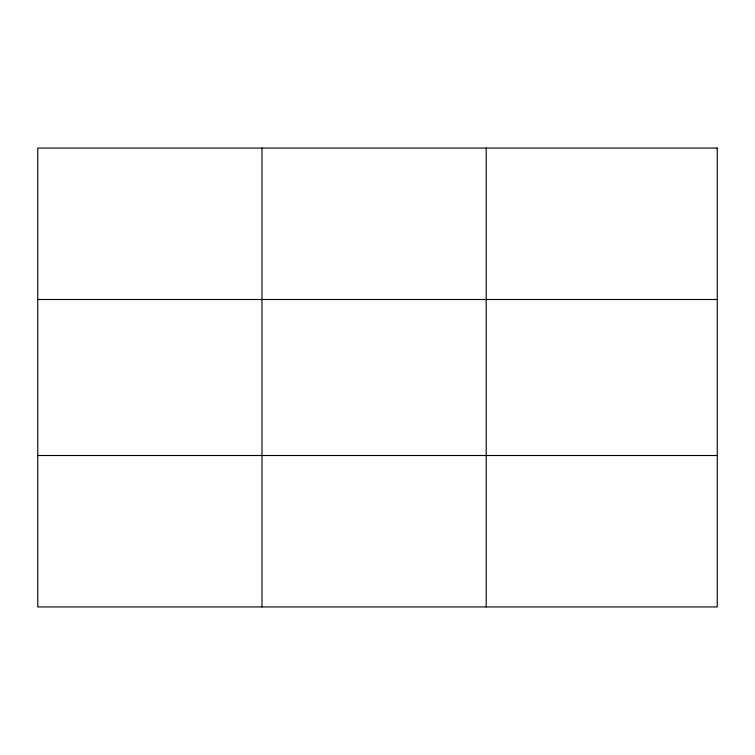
<?xml version="1.0" encoding="UTF-8"?>
<svg xmlns="http://www.w3.org/2000/svg" width="755" height="755" viewBox="0 0 755 755"><rect width="100%" height="100%" fill="white"/><g stroke="black" fill="none" stroke-linecap="round" stroke-linejoin="round"><path stroke-width="1.13" d="M261.985 606.935L261.985 148.065M486.22 606.935L486.22 148.065M37.75 299.49L717.25 299.49M37.75 455.51L717.25 455.51M717.25 148.065L717.25 606.935L37.75 606.935L37.75 148.065L717.25 148.065"/></g></svg>
